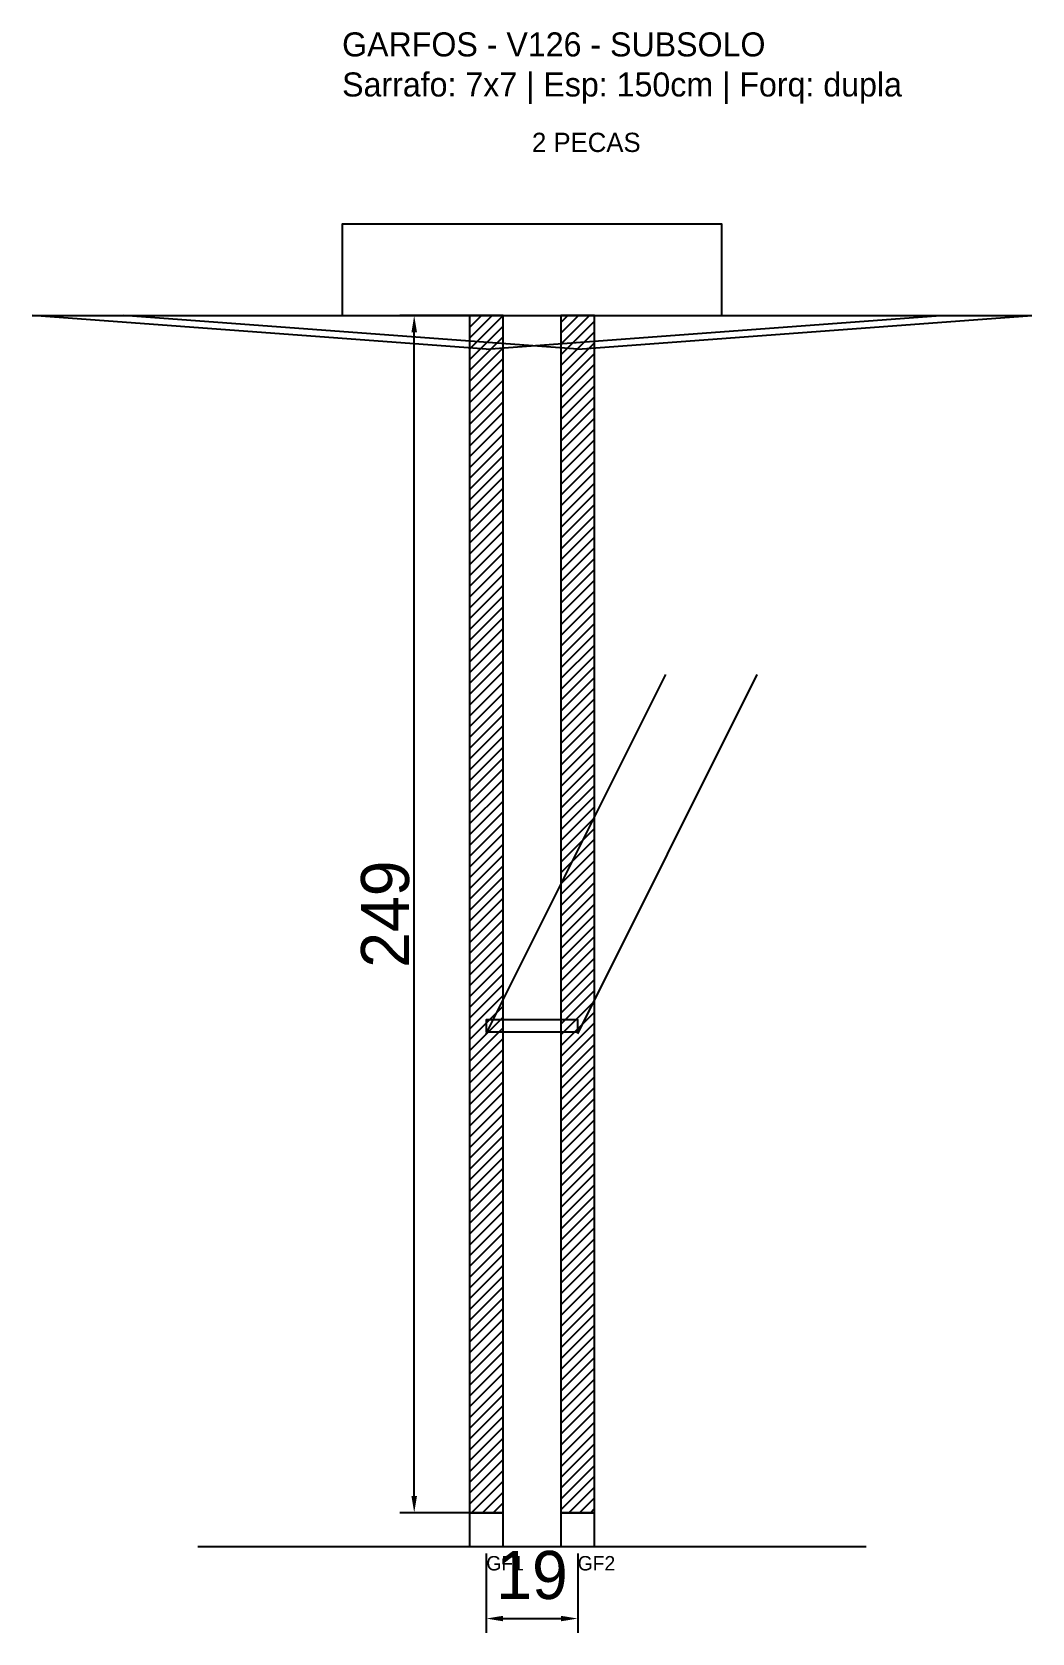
# Model space of a CAD drawing. Header units: metres. Extents: x -64 to 144, y -25 to 308.
import ezdxf

# ---------------------------------------------------------------- set-up
doc = ezdxf.new("R2010")
doc.units = ezdxf.units.M
for name, color, linetype in [('BARRA_ANCORAGEM', 1, 'Continuous'), ('COTA', 241, 'Continuous'), ('GARFOS OK', 3, 'Continuous'), ('NOME DA VIGA', 6, 'Continuous'), ('SARR_7x7', 40, 'Continuous'), ('TIRAS REESCORAMENTO', 252, 'Continuous'), ('VIGAS', 3, 'Continuous')]:
    doc.layers.add(name, color=color, linetype=linetype)
doc.dimstyles.new('EZ DXF', dxfattribs={"dimtxt": 10, "dimasz": 3.5, "dimexe": 3, "dimexo": 1.5, "dimgap": 1, "dimtad": 1, "dimdec": 1, "dimdsep": 46, "dimcen": 2.5, "dimazin": 3, "dimtfac": 1, "dimtmove": 0, "dimatfit": 3})

msp = doc.modelspace()

# ---------------------------------------------------------------- hatches: boundary and pattern name
at = {"layer": 'COTA'}
h = msp.add_hatch(dxfattribs=at)
h.set_pattern_fill('ANSI31', scale=0.5)
h.paths.add_polyline_path([(26.5, 0), (33.5, 0), (33.5, 249), (26.5, 249)])
h = msp.add_hatch(dxfattribs=at)
h.set_pattern_fill('ANSI31', scale=0.5)
h.paths.add_polyline_path([(45.5, 0), (52.5, 0), (52.5, 249), (45.5, 249)])

# ---------------------------------------------------------------- linework, layer by layer
at = {"layer": 'BARRA_ANCORAGEM'}
for p, q in [((30, 99.6), (67.35, 174.3)), ((49, 99.6), (86.35, 174.3))]:
    msp.add_line(p, q, dxfattribs=at)
at = {"layer": 'GARFOS OK'}
for p, q in [((30, 242), (-64.5, 249)), ((-64.5, 249), (124.5, 249)), ((49, 242), (-45.5, 249)), ((-45.5, 249), (143.5, 249)), ((30, 242), (124.5, 249)), ((49, 242), (143.5, 249))]:
    msp.add_line(p, q, dxfattribs=at)
at = {"layer": 'GARFOS OK', "linetype": 'CONTINUOUS'}
msp.add_line((-30, -7), (109, -7), dxfattribs=at)
at = {"layer": 'GARFOS OK'}
for points in [[(26.5, 0), (33.5, 0), (33.5, 249), (26.5, 249), (26.5, 0)], [(45.5, 0), (52.5, 0), (52.5, 249), (45.5, 249), (45.5, 0)]]:
    msp.add_lwpolyline(points, dxfattribs=at)
at = {"layer": 'SARR_7x7'}
for points in [[(26.5, -7), (33.5, -7), (33.5, 0), (26.5, 0), (26.5, -7)], [(45.5, -7), (52.5, -7), (52.5, 0), (45.5, 0), (45.5, -7)]]:
    msp.add_lwpolyline(points, dxfattribs=at)
at = {"layer": 'TIRAS REESCORAMENTO'}
msp.add_lwpolyline([(30, 100), (49, 100), (49, 102.5), (30, 102.5), (30, 100)], dxfattribs=at)
at = {"layer": 'VIGAS'}
msp.add_lwpolyline([(0, 249), (79, 249), (79, 268), (0, 268), (0, 249)], dxfattribs=at)

# ---------------------------------------------------------------- texts
at = {"layer": 'NOME DA VIGA'}
for s, height, p in [('2 PECAS', 4, (39.5, 283)), ('GF1', 3, (30, -12)), ('GF2', 3, (49, -12))]:
    msp.add_text(s, height=height, dxfattribs=at).set_placement(p)
at = {"layer": 'NOME DA VIGA', "insert": (0, 293), "char_height": 5, "attachment_point": 7}
msp.add_mtext('GARFOS - V126 - SUBSOLO\\PSarrafo: 7x7 | Esp: 150cm | Forq: dupla', dxfattribs=at)

# ---------------------------------------------------------------- dimensions: what is measured, and where the dimension line sits
at = {"layer": 'COTA'}
msp.add_linear_dim(base=(15, 0), p1=(30, 0), p2=(30, 249), angle=90, dimstyle='EZ DXF', dxfattribs=at).render()
msp.add_linear_dim(base=(30, -22), p1=(30, -7), p2=(49, -7), dimstyle='EZ DXF', dxfattribs=at).render()

doc.saveas('drawing.dxf')
